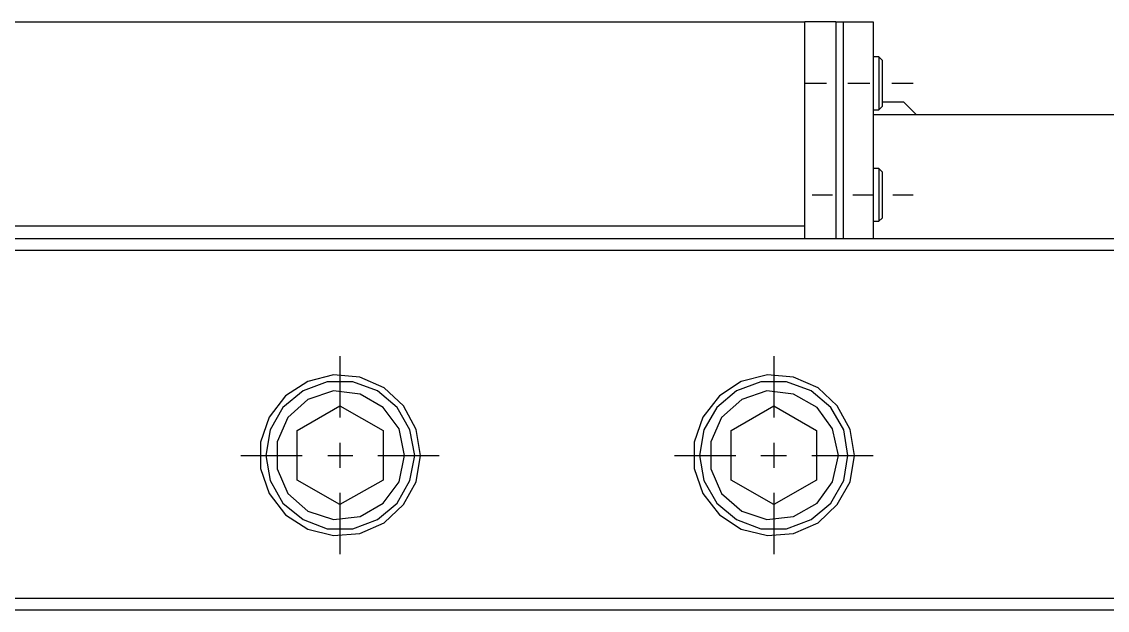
# Model space of a CAD drawing. Header units: millimetres. Extents: x -211 to 45495, y 24 to 52952.
# Drawn here: x 23073 to 23248.2, y 28092 to 28187 of the extents above; entities that cross this region are included whole.
import ezdxf

# ---------------------------------------------------------------- set-up
doc = ezdxf.new("R2010")
doc.units = ezdxf.units.MM
doc.layers.add('Layer2', color=7, linetype='Continuous')

# ---------------------------------------------------------------- blocks, each defined once
blk = doc.blocks.new('BLKF1297')
at = {"layer": 'Layer2', "color": 7, "linetype": 'Continuous', "lineweight": 25}
for p, q in [((23192.33, 28128.88), (23188.37, 28127.41)), ((23196.47, 28128.88), (23192.33, 28128.88)), ((23200.43, 28127.41), (23196.47, 28128.88)), ((23188.37, 28127.41), (23185.19, 28124.74)), ((23203.62, 28124.74), (23200.43, 28127.41)), ((23185.19, 28124.74), (23183.12, 28121.12)), ((23205.68, 28121.12), (23203.62, 28124.74)), ((23183.12, 28121.12), (23182.43, 28116.99)), ((23206.37, 28116.99), (23205.68, 28121.12)), ((23182.43, 28116.99), (23183.12, 28112.94)), ((23183.12, 28112.94), (23185.19, 28109.33)), ((23203.62, 28109.33), (23205.68, 28112.94)), ((23185.19, 28109.33), (23188.37, 28106.66)), ((23200.43, 28106.66), (23203.62, 28109.33)), ((23188.37, 28106.66), (23192.33, 28105.19)), ((23196.47, 28105.19), (23200.43, 28106.66)), ((23192.33, 28105.19), (23196.47, 28105.19))]:
    blk.add_line(p, q, dxfattribs=at)
blk = doc.blocks.new('BLKF1298')
at = {"layer": 'Layer2', "color": 7, "linetype": 'Continuous', "lineweight": 25}
for p, q in [((23193.28, 28127.41), (23189.23, 28126.03)), ((23197.59, 28126.89), (23193.28, 28127.41)), ((23201.38, 28124.74), (23197.59, 28126.89)), ((23189.23, 28126.03), (23185.96, 28123.11)), ((23203.87, 28121.3), (23201.38, 28124.74)), ((23185.96, 28123.11), (23184.24, 28119.23)), ((23204.82, 28116.99), (23203.87, 28121.3)), ((23184.24, 28119.23), (23184.24, 28114.84)), ((23184.24, 28114.84), (23185.96, 28110.88)), ((23201.38, 28109.33), (23203.87, 28112.77)), ((23185.96, 28110.88), (23189.23, 28108.04)), ((23197.59, 28107.17), (23201.38, 28109.33)), ((23189.23, 28108.04), (23193.28, 28106.66)), ((23193.28, 28106.66), (23197.59, 28107.17))]:
    blk.add_line(p, q, dxfattribs=at)
blk = doc.blocks.new('BLKF1299')
at = {"layer": 'Layer2', "color": 7, "linetype": 'Continuous', "lineweight": 25}
for p, q in [((23122.32, 28128.88), (23118.45, 28127.41)), ((23126.46, 28128.88), (23122.32, 28128.88)), ((23130.42, 28127.41), (23126.46, 28128.88)), ((23118.45, 28127.41), (23115.18, 28124.74)), ((23133.61, 28124.74), (23130.42, 28127.41)), ((23115.18, 28124.74), (23113.11, 28121.12)), ((23135.67, 28121.12), (23133.61, 28124.74)), ((23113.11, 28121.12), (23112.42, 28116.99)), ((23136.45, 28116.99), (23135.67, 28121.12)), ((23112.42, 28116.99), (23113.11, 28112.94)), ((23113.11, 28112.94), (23115.18, 28109.33)), ((23133.61, 28109.33), (23135.67, 28112.94)), ((23115.18, 28109.33), (23118.45, 28106.66)), ((23130.42, 28106.66), (23133.61, 28109.33)), ((23118.45, 28106.66), (23122.32, 28105.19)), ((23126.46, 28105.19), (23130.42, 28106.66)), ((23122.32, 28105.19), (23126.46, 28105.19))]:
    blk.add_line(p, q, dxfattribs=at)
blk = doc.blocks.new('BLKF1300')
at = {"layer": 'Layer2', "color": 7, "linetype": 'Continuous', "lineweight": 25}
for p, q in [((23123.36, 28127.41), (23119.22, 28126.03)), ((23127.66, 28126.89), (23123.36, 28127.41)), ((23131.37, 28124.74), (23127.66, 28126.89)), ((23119.22, 28126.03), (23115.95, 28123.11)), ((23133.95, 28121.3), (23131.37, 28124.74)), ((23115.95, 28123.11), (23114.23, 28119.23)), ((23134.81, 28116.99), (23133.95, 28121.3)), ((23114.23, 28119.23), (23114.23, 28114.84)), ((23114.23, 28114.84), (23115.95, 28110.88)), ((23131.37, 28109.33), (23133.95, 28112.77)), ((23115.95, 28110.88), (23119.22, 28108.04)), ((23127.66, 28107.17), (23131.37, 28109.33)), ((23119.22, 28108.04), (23123.36, 28106.66)), ((23123.36, 28106.66), (23127.66, 28107.17))]:
    blk.add_line(p, q, dxfattribs=at)
blk = doc.blocks.new('BLKF1456')
at = {"layer": 'Layer2', "color": 7, "linetype": 'Continuous', "lineweight": 25}
for p, q in [((23123.36, 28129.99), (23119.22, 28128.96)), ((23127.58, 28129.65), (23123.36, 28129.99)), ((23119.22, 28128.96), (23115.61, 28126.64)), ((23131.54, 28127.93), (23127.58, 28129.65)), ((23115.61, 28126.64), (23112.94, 28123.19)), ((23134.64, 28125), (23131.54, 28127.93)), ((23136.71, 28121.21), (23134.64, 28125)), ((23112.94, 28123.19), (23111.56, 28119.14)), ((23137.39, 28116.99), (23136.71, 28121.21)), ((23111.56, 28119.14), (23111.56, 28114.92)), ((23111.56, 28114.92), (23112.94, 28110.88)), ((23134.64, 28109.07), (23136.71, 28112.77)), ((23112.94, 28110.88), (23115.61, 28107.43)), ((23131.54, 28106.14), (23134.64, 28109.07)), ((23115.61, 28107.43), (23119.22, 28105.11)), ((23127.58, 28104.42), (23131.54, 28106.14)), ((23119.22, 28105.11), (23123.36, 28104.07)), ((23123.36, 28104.07), (23127.58, 28104.42))]:
    blk.add_line(p, q, dxfattribs=at)
blk = doc.blocks.new('BLKF1459')
at = {"layer": 'Layer2', "color": 7, "linetype": 'Continuous', "lineweight": 25}
for p, q in [((23193.37, 28129.99), (23189.15, 28128.96)), ((23197.59, 28129.65), (23193.37, 28129.99)), ((23189.15, 28128.96), (23185.62, 28126.64)), ((23201.55, 28127.93), (23197.59, 28129.65)), ((23185.62, 28126.64), (23182.95, 28123.19)), ((23204.65, 28125), (23201.55, 28127.93)), ((23206.72, 28121.21), (23204.65, 28125)), ((23182.95, 28123.19), (23181.57, 28119.14)), ((23207.4, 28116.99), (23206.72, 28121.21)), ((23181.57, 28119.14), (23181.57, 28114.92)), ((23181.57, 28114.92), (23182.95, 28110.88)), ((23204.65, 28109.07), (23206.72, 28112.77)), ((23182.95, 28110.88), (23185.62, 28107.43)), ((23201.55, 28106.14), (23204.65, 28109.07)), ((23185.62, 28107.43), (23189.15, 28105.11)), ((23197.59, 28104.42), (23201.55, 28106.14)), ((23189.15, 28105.11), (23193.37, 28104.07)), ((23193.37, 28104.07), (23197.59, 28104.42))]:
    blk.add_line(p, q, dxfattribs=at)
blk = doc.blocks.new('BLKF800')
at = {"layer": 'Layer2', "color": 7, "linetype": 'Continuous', "lineweight": 25}
for p, q in [((23060.24, 28187), (23199.4, 28187)), ((23199.4, 28152.04), (23199.4, 28187)), ((23204.39, 28187), (23199.4, 28187)), ((23204.39, 28187), (23210.42, 28187)), ((23204.39, 28187), (23204.39, 28152.04)), ((23205.6, 28187), (23205.6, 28152.04)), ((23210.42, 28187), (23210.42, 28152.04)), ((23211.37, 28181.32), (23210.42, 28181.32)), ((23211.88, 28180.8), (23211.37, 28181.32)), ((23211.37, 28181.32), (23211.37, 28172.79)), ((23211.88, 28180.8), (23211.88, 28173.31)), ((23202.93, 28177.01), (23199.4, 28177.01)), ((23209.9, 28177.01), (23206.37, 28177.01)), ((23216.88, 28177.01), (23213.43, 28177.01)), ((23215.41, 28174), (23211.88, 28174)), ((23217.39, 28172.02), (23215.41, 28174)), ((23210.42, 28172.79), (23211.37, 28172.79)), ((23211.37, 28172.79), (23211.88, 28173.31)), ((23210.42, 28172.02), (23358.36, 28172.02)), ((23211.37, 28163.32), (23210.42, 28163.32)), ((23211.37, 28163.32), (23211.37, 28154.8)), ((23211.88, 28162.8), (23211.37, 28163.32)), ((23211.88, 28162.8), (23211.88, 28155.31)), ((23203.87, 28159.02), (23200.6, 28159.02)), ((23210.42, 28159.02), (23207.15, 28159.02)), ((23216.88, 28159.02), (23213.61, 28159.02)), ((23210.42, 28154.8), (23211.37, 28154.8)), ((23211.37, 28154.8), (23211.88, 28155.31)), ((23199.4, 28154.02), (22980.41, 28154.02)), ((22978.43, 28152.04), (23270.44, 28152.04)), ((23270.44, 28150.06), (22976.45, 28150.06)), ((23124.39, 28133.01), (23124.39, 28123.11)), ((23194.4, 28133.01), (23194.4, 28123.11)), ((23117.5, 28121.04), (23124.39, 28125)), ((23124.39, 28125), (23131.37, 28121.04)), ((23187.51, 28121.04), (23194.4, 28125)), ((23194.4, 28125), (23201.29, 28121.04)), ((23117.5, 28113.03), (23117.5, 28121.04)), ((23131.37, 28121.04), (23131.37, 28113.03)), ((23187.51, 28113.03), (23187.51, 28121.04)), ((23201.29, 28121.04), (23201.29, 28113.03)), ((23124.39, 28119.06), (23124.39, 28115.01)), ((23194.4, 28119.06), (23194.4, 28115.01)), ((23108.37, 28116.99), (23118.28, 28116.99)), ((23122.41, 28116.99), (23126.46, 28116.99)), ((23130.5, 28116.99), (23140.41, 28116.99)), ((23133.95, 28112.77), (23134.81, 28116.99)), ((23135.67, 28112.94), (23136.45, 28116.99)), ((23136.71, 28112.77), (23137.39, 28116.99)), ((23178.38, 28116.99), (23188.29, 28116.99)), ((23192.33, 28116.99), (23196.47, 28116.99)), ((23200.52, 28116.99), (23210.42, 28116.99)), ((23203.87, 28112.77), (23204.82, 28116.99)), ((23205.68, 28112.94), (23206.37, 28116.99)), ((23206.72, 28112.77), (23207.4, 28116.99)), ((23124.39, 28109.07), (23117.5, 28113.03)), ((23131.37, 28113.03), (23124.39, 28109.07)), ((23194.4, 28109.07), (23187.51, 28113.03)), ((23201.29, 28113.03), (23194.4, 28109.07)), ((23124.39, 28110.96), (23124.39, 28101.06)), ((23194.4, 28110.96), (23194.4, 28101.06)), ((22881.38, 28094), (23270.44, 28094)), ((23270.44, 28092.02), (22881.38, 28092.02))]:
    blk.add_line(p, q, dxfattribs=at)
for name in ['BLKF1456', 'BLKF1459', 'BLKF1299', 'BLKF1297', 'BLKF1300', 'BLKF1298']:
    blk.add_blockref(name, (0, 0), dxfattribs=at)

msp = doc.modelspace()

# ---------------------------------------------------------------- block references
at = {"layer": 'Layer2', "color": 7, "linetype": 'Continuous', "lineweight": 25}
msp.add_blockref('BLKF800', (0, 0), dxfattribs=at)

doc.saveas('drawing.dxf')
